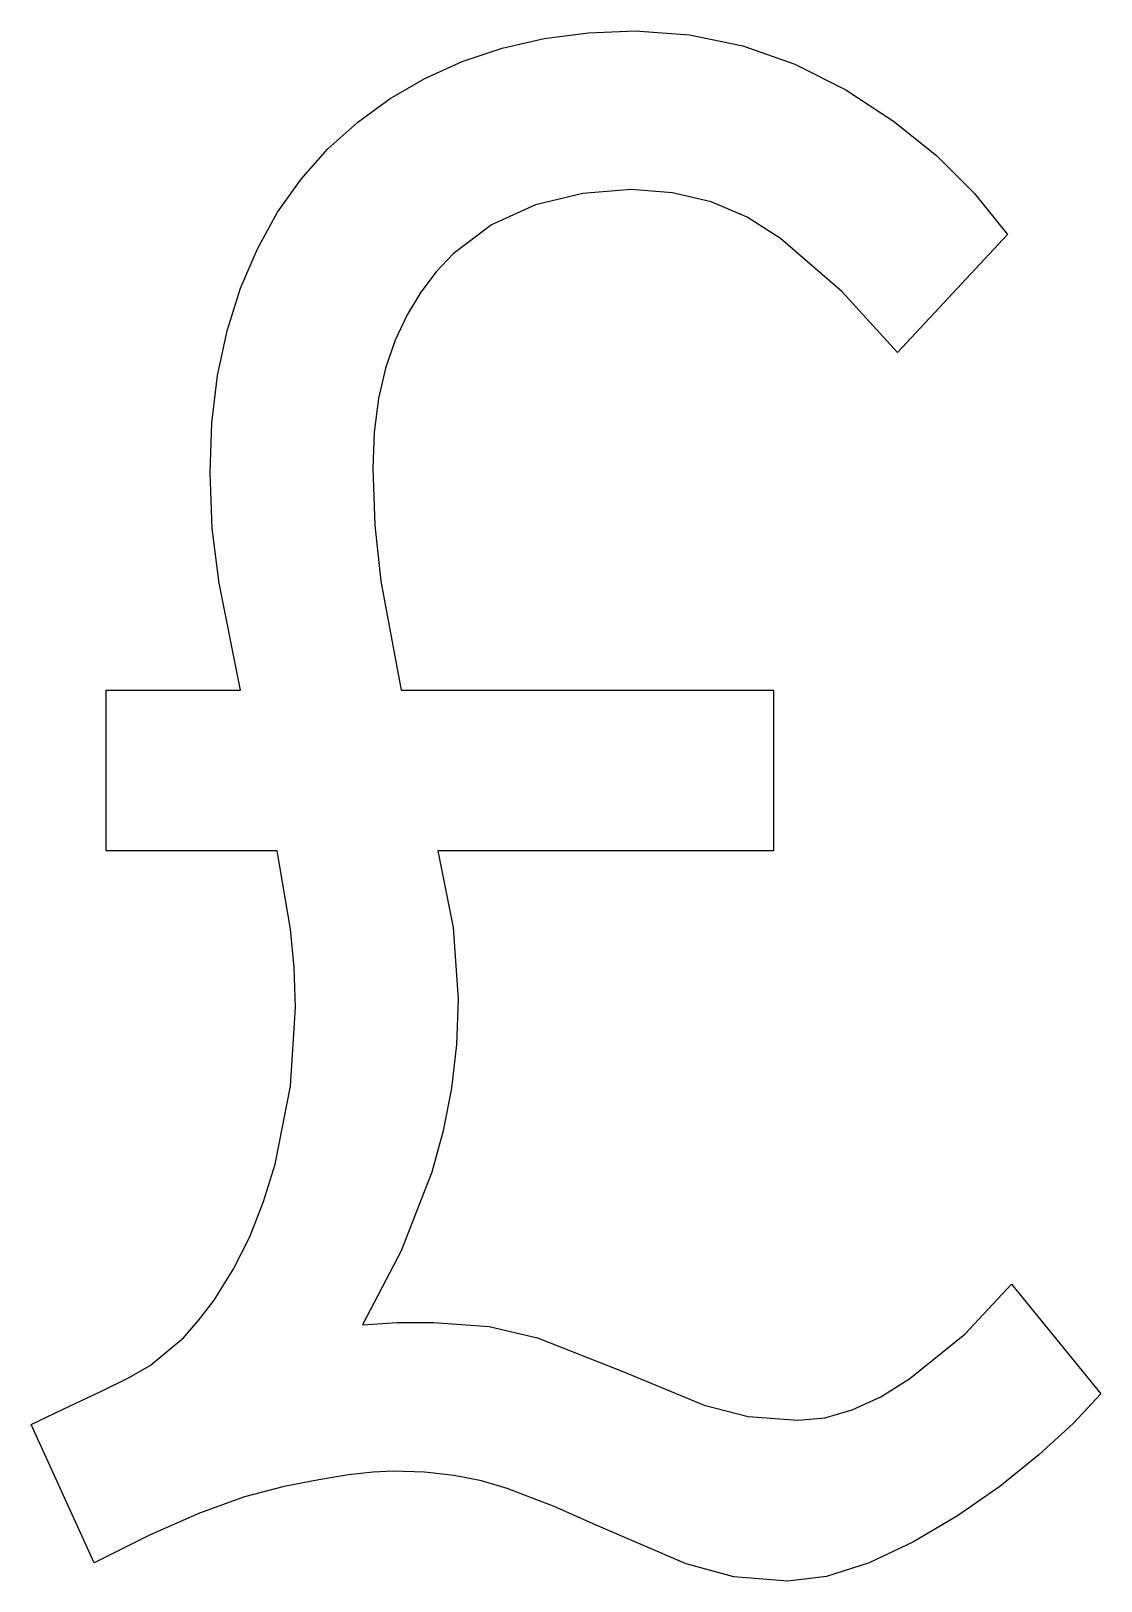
# Model space of a CAD drawing. Extents: x 0.7 to 8, y -0.3 to 10.3.
import ezdxf

# ---------------------------------------------------------------- set-up
doc = ezdxf.new("R2010")
doc.units = 0
doc.layers.get('0').update_dxf_attribs({"linetype": 'CONTINUOUS'})

msp = doc.modelspace()

# ---------------------------------------------------------------- linework, layer by layer
at = {"color": 0}
for p, q in [((3.91058, 10.2023), (4.19792, 10.2674)), ((4.19792, 10.2674), (4.50086, 10.3064)), ((4.50086, 10.3064), (4.81944, 10.3194)), ((4.81944, 10.3194), (5.19054, 10.2943)), ((5.19054, 10.2943), (5.55382, 10.2188)), ((3.63889, 10.1111), (3.91058, 10.2023)), ((5.55382, 10.2188), (5.90929, 10.0929)), ((3.38368, 9.99571), (3.63889, 10.1111)), ((5.90929, 10.0929), (6.25694, 9.91667)), ((3.14583, 9.85769), (3.38368, 9.99571)), ((2.92535, 9.6971), (3.14583, 9.85769)), ((6.25694, 9.91667), (6.58376, 9.70404)), ((2.72222, 9.51389), (2.92535, 9.6971)), ((6.58376, 9.70404), (6.87674, 9.46881)), ((2.53901, 9.3086), (2.72222, 9.51389)), ((6.87674, 9.46881), (7.13585, 9.21099)), ((2.37842, 9.0816), (2.53901, 9.3086)), ((4.46175, 9.21007), (4.13889, 9.13194)), ((4.79167, 9.23611), (4.46175, 9.21007)), ((5.07422, 9.21528), (4.79167, 9.23611)), ((5.33854, 9.15278), (5.07422, 9.21528)), ((7.13585, 9.21099), (7.36111, 8.93056)), ((4.13889, 9.13194), (3.83854, 8.99653)), ((5.58464, 9.04861), (5.33854, 9.15278)), ((2.2404, 8.8329), (2.37842, 9.0816)), ((3.83854, 8.99653), (3.57639, 8.79861)), ((5.8125, 8.90278), (5.58464, 9.04861)), ((6.2309, 8.54167), (5.8125, 8.90278)), ((7.36111, 8.93056), (6.61111, 8.125)), ((2.125, 8.5625), (2.2404, 8.8329)), ((3.57639, 8.79861), (3.46044, 8.67578)), ((3.46044, 8.67578), (3.35585, 8.53646)), ((2.03386, 8.273), (2.125, 8.5625)), ((3.35585, 8.53646), (3.26253, 8.38064)), ((6.61111, 8.125), (6.2309, 8.54167)), ((3.26253, 8.38064), (3.18056, 8.20833)), ((1.96875, 7.96701), (2.03386, 8.273)), ((3.18056, 8.20833), (3.11372, 8.01828)), ((1.92969, 7.64453), (1.96875, 7.96701)), ((3.11372, 8.01828), (3.06597, 7.80908)), ((3.06597, 7.80908), (3.03733, 7.58078)), ((1.91667, 7.30556), (1.92969, 7.64453)), ((3.03733, 7.58078), (3.02778, 7.33333)), ((1.93229, 6.92188), (1.91667, 7.30556)), ((3.02778, 7.33333), (3.04161, 6.94618)), ((1.97917, 6.54861), (1.93229, 6.92188)), ((3.04161, 6.94618), (3.08333, 6.5625)), ((3.08333, 6.5625), (3.22222, 5.81944)), ((2.125, 5.81944), (1.97917, 6.54861)), ((1.20833, 4.72222), (1.20833, 5.81944)), ((1.20833, 5.81944), (2.125, 5.81944)), ((3.22222, 5.81944), (5.76389, 5.81944)), ((5.76389, 5.81944), (5.76389, 4.72222)), ((2.375, 4.72222), (1.20833, 4.72222)), ((2.46528, 4.1875), (2.375, 4.72222)), ((5.76389, 4.72222), (3.47222, 4.72222)), ((3.47222, 4.72222), (3.57639, 4.19797)), ((2.49132, 3.92535), (2.46528, 4.1875)), ((3.57639, 4.19797), (3.61111, 3.70833)), ((2.5, 3.65278), (2.49132, 3.92535)), ((3.61111, 3.70833), (3.59983, 3.40022)), ((2.46528, 3.11458), (2.5, 3.65278)), ((3.59983, 3.40022), (3.56597, 3.10075)), ((2.36111, 2.58333), (2.46528, 3.11458)), ((3.56597, 3.10075), (3.50956, 2.80994)), ((3.50956, 2.80994), (3.43056, 2.52778)), ((2.28293, 2.32731), (2.36111, 2.58333)), ((3.43056, 2.52778), (3.22217, 1.98958)), ((2.18744, 2.08681), (2.28293, 2.32731)), ((2.0746, 1.86197), (2.18744, 2.08681)), ((3.22217, 1.98958), (2.95833, 1.48611)), ((1.94444, 1.65278), (2.0746, 1.86197)), ((7.06939, 1.42193), (7.38889, 1.76389)), ((7.38889, 1.76389), (8, 1.01389)), ((1.83681, 1.51221), (1.94444, 1.65278)), ((1.73611, 1.39583), (1.83681, 1.51221)), ((2.95833, 1.48611), (3.19444, 1.5)), ((3.19444, 1.5), (3.44444, 1.5)), ((3.44444, 1.5), (3.82286, 1.47396)), ((1.50694, 1.20833), (1.73611, 1.39583)), ((3.82286, 1.47396), (4.15278, 1.39583)), ((4.15278, 1.39583), (4.73611, 1.16667)), ((6.69444, 1.11806), (7.06939, 1.42193)), ((1.35938, 1.12326), (1.50694, 1.20833)), ((4.73611, 1.16667), (5.29167, 0.9375)), ((1.18056, 1.03472), (1.35938, 1.12326)), ((6.49567, 0.993489), (6.69444, 1.11806)), ((0.961806, 0.932346), (1.18056, 1.03472)), ((6.30208, 0.904514), (6.49567, 0.993489)), ((8, 1.01389), (7.81071, 0.812554)), ((0.694444, 0.805556), (0.961806, 0.932346)), ((5.29167, 0.9375), (5.59028, 0.859375)), ((5.59028, 0.859375), (5.93056, 0.833333)), ((5.93056, 0.833333), (6.11372, 0.851128)), ((6.11372, 0.851128), (6.30208, 0.904514)), ((1.125, -0.138889), (0.694444, 0.805556)), ((7.81071, 0.812554), (7.57639, 0.597222)), ((7.57639, 0.597222), (7.30897, 0.381944)), ((2.6601, 0.427517), (2.42361, 0.381944)), ((2.86285, 0.460069), (2.6601, 0.427517)), ((3.03168, 0.4796), (2.86285, 0.460069)), ((3.16667, 0.486111), (3.03168, 0.4796)), ((3.38189, 0.478787), (3.16667, 0.486111)), ((3.58328, 0.456651), (3.38189, 0.478787)), ((3.77078, 0.41976), (3.58328, 0.456651)), ((2.42361, 0.381944), (2.15235, 0.310331)), ((3.94444, 0.368056), (3.77078, 0.41976)), ((4.26736, 0.244792), (3.94444, 0.368056)), ((7.30897, 0.381944), (7.02083, 0.180556)), ((2.15235, 0.310331), (1.84549, 0.199653)), ((4.56944, 0.111111), (4.26736, 0.244792)), ((1.84549, 0.199653), (1.50304, 0.049913)), ((5.16667, -0.145833), (4.56944, 0.111111)), ((7.02083, 0.180556), (6.72049, 0.003526)), ((1.50304, 0.049913), (1.125, -0.138889)), ((6.72049, 0.003526), (6.41667, -0.138889)), ((5.493, -0.234375), (5.16667, -0.145833)), ((6.41667, -0.138889), (6.12494, -0.232639)), ((5.86111, -0.263889), (5.493, -0.234375)), ((6.12494, -0.232639), (5.86111, -0.263889))]:
    msp.add_line(p, q, dxfattribs=at)

doc.saveas('drawing.dxf')
